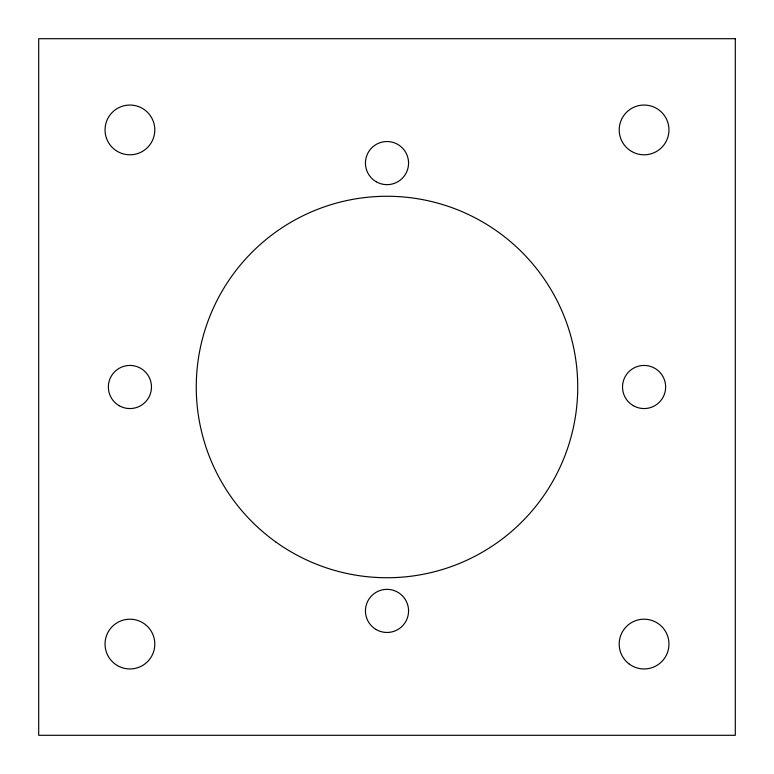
<?xml version="1.0" encoding="UTF-8"?>
<svg xmlns="http://www.w3.org/2000/svg" width="774" height="774" viewBox="0 0 774 774"><rect width="100%" height="100%" fill="white"/><g stroke="black" fill="none" stroke-linecap="round" stroke-linejoin="round"><path stroke-width="1.16" d="M735.3 38.7L38.7 38.7L38.7 735.3L735.3 735.3L735.3 38.7M628.856 663.763A24.874 24.874 0 0 0 668.736 647.422A24.874 24.874 0 0 0 634.641 621.058A24.874 24.874 0 0 0 628.856 663.763M117.484 665.621A24.874 24.874 0 0 0 154.8 644.074A24.874 24.874 0 0 0 117.484 622.538A24.874 24.874 0 0 0 117.484 665.621M117.484 151.462A24.874 24.874 0 0 0 154.8 129.926A24.874 24.874 0 0 0 117.484 108.379A24.874 24.874 0 0 0 117.484 151.462M631.642 151.462A24.874 24.874 0 0 0 668.959 129.926A24.874 24.874 0 0 0 631.642 108.379A24.874 24.874 0 0 0 631.642 151.462M275.902 542.042A190.733 190.733 0 0 0 576.814 405.692A190.733 190.733 0 0 0 308.284 213.266A190.733 190.733 0 0 0 275.902 542.042M376.222 629.581A21.566 21.566 0 0 0 408.566 610.909A21.566 21.566 0 0 0 376.222 592.236A21.566 21.566 0 0 0 376.222 629.581M119.138 405.673A21.566 21.566 0 0 0 151.481 387A21.566 21.566 0 0 0 119.138 368.327A21.566 21.566 0 0 0 119.138 405.673M376.222 181.764A21.566 21.566 0 0 0 408.566 163.091A21.566 21.566 0 0 0 376.222 144.419A21.566 21.566 0 0 0 376.222 181.764M633.296 405.673A21.566 21.566 0 0 0 665.64 387A21.566 21.566 0 0 0 633.296 368.327A21.566 21.566 0 0 0 633.296 405.673"/></g></svg>
